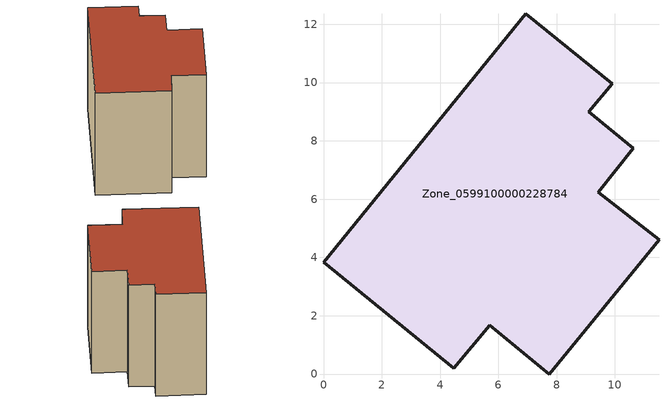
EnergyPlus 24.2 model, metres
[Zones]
Zone_0599100000228784
 floor ground (C_G): 9.42,6.24 11.51,4.6 7.75,0 5.71,1.67 4.46,0.2 0,3.83 6.94,12.35 9.9,9.96 9.1,8.99 10.62,7.75 z0
 wall outside (C_F): 4.46,0.2 5.71,1.67 7.75,0 11.51,4.6 9.42,6.24 10.62,7.75 9.1,8.99 9.9,9.96 6.94,12.35 0,3.83 4.46,0.2 z0:9.4
 roof outside (C_R): 9.9,9.96 6.94,12.35 0,3.83 4.46,0.2 5.71,1.67 7.75,0 11.51,4.6 9.42,6.24 10.62,7.75 9.1,8.99 z9.4
[BUILDING]
Pand.0599100000228784: North Axis=0; Terrain=City; Loads Convergence Tolerance Value=0.04; Temperature Convergence Tolerance Value=0.4; Solar Distribution=FullExterior; Maximum Number of Warmup Days=25; Minimum Number of Warmup Days=1
[Site:Location]
Rotterdam.The.Hague.AP_ZH_NLD Design_Conditions: Latitude=51.96; Longitude=4.45; Time Zone=1; Elevation=-4.5
[SITE:GROUNDTEMPERATURE:BUILDINGSURFACE]
18, 18, 18, 18, 18, 18, 18, 18, 18, 18, 18, 18
[MATERIAL] Thermal Absorptance=0.9; Solar Absorptance=0.7; Visible Absorptance=0.7
Name | Roughness | Thickness | Conductivity | Density | Specific Heat
G.TC.1946 | MediumSmooth | 0.15 | 1 | 540 | 1210
F.TC.1946 | Rough | 0.3 | 0.857143 | 1920 | 840
R.TC.1946 | MediumRough | 0.2 | 0.909091 | 1500 | 1000
[CONSTRUCTION]
C_G: G.TC.1946
C_F: F.TC.1946
C_R: R.TC.1946
[ZONE]
Zone_0599100000228784: Type=1; Multiplier=1; Ceiling Height=Autocalculate; Volume=Autocalculate; Floor Area=autocalculate; Part of Total Floor Area=Yes
[ZONEINFILTRATION:DESIGNFLOWRATE]
Infil_Zone_0599100000228784: Zone or ZoneList or Space or SpaceList=Zone_0599100000228784; Schedule=AlwaysOn; Design Flow Rate Calculation Method=Flow/Area; Flow Rate per Floor Area=0.003; Constant Term Coefficient=1; Temperature Term Coefficient=0; Velocity Term Coefficient=0; Velocity Squared Term Coefficient=0
[HVACTEMPLATE:ZONE:IDEALLOADSAIRSYSTEM]
Zone_0599100000228784: Maximum Heating Supply Air Temperature=50; Minimum Cooling Supply Air Temperature=13; Maximum Heating Supply Air Humidity Ratio=0.0156; Minimum Cooling Supply Air Humidity Ratio=0.0077; Heating Limit=NoLimit; Cooling Limit=NoLimit; Dehumidification Control Type=ConstantSensibleHeatRatio; Cooling Sensible Heat Ratio=0.7; Dehumidification Setpoint=60; Humidification Control Type=None; Humidification Setpoint=30; Outdoor Air Method=None; Outdoor Air Flow Rate per Person=0.00944; Outdoor Air Flow Rate per Zone Floor Area=0; Outdoor Air Flow Rate per Zone=0; Demand Controlled Ventilation Type=None; Outdoor Air Economizer Type=NoEconomizer; Heat Recovery Type=None; Sensible Heat Recovery Effectiveness=0.7; Latent Heat Recovery Effectiveness=0.65
[ZONECONTROL:THERMOSTAT]
ThermostatControl_Zone_0599100000228784: Zone or ZoneList=Zone_0599100000228784; Control Type Schedule=DualSetpointControlType; Control 1=Thermostat_Zone_0599100000228784; Temperature Difference Between Cutout And Setpoint=0
[THERMOSTATSETPOINT:DUALSETPOINT]
Thermostat_Zone_0599100000228784: Heating Setpoint Temperature Schedule=HeatingSetpoint_Zone_0599100000228784; Cooling Setpoint Temperature Schedule=CoolingSetpoint_Zone_0599100000228784
[SCHEDULE:COMPACT]
HeatingSetpoint_Zone_0599100000228784: Through: 12/31, For: AllDays, Until: 24:00, 21
CoolingSetpoint_Zone_0599100000228784: Through: 12/31, For: AllDays, Until: 24:00, 24
DualSetpointControlType: Through: 12/31, For: AllDays, Until: 24:00, 4
AlwaysOn: Through: 12/31, For: AllDays, Until: 24:00, 1
